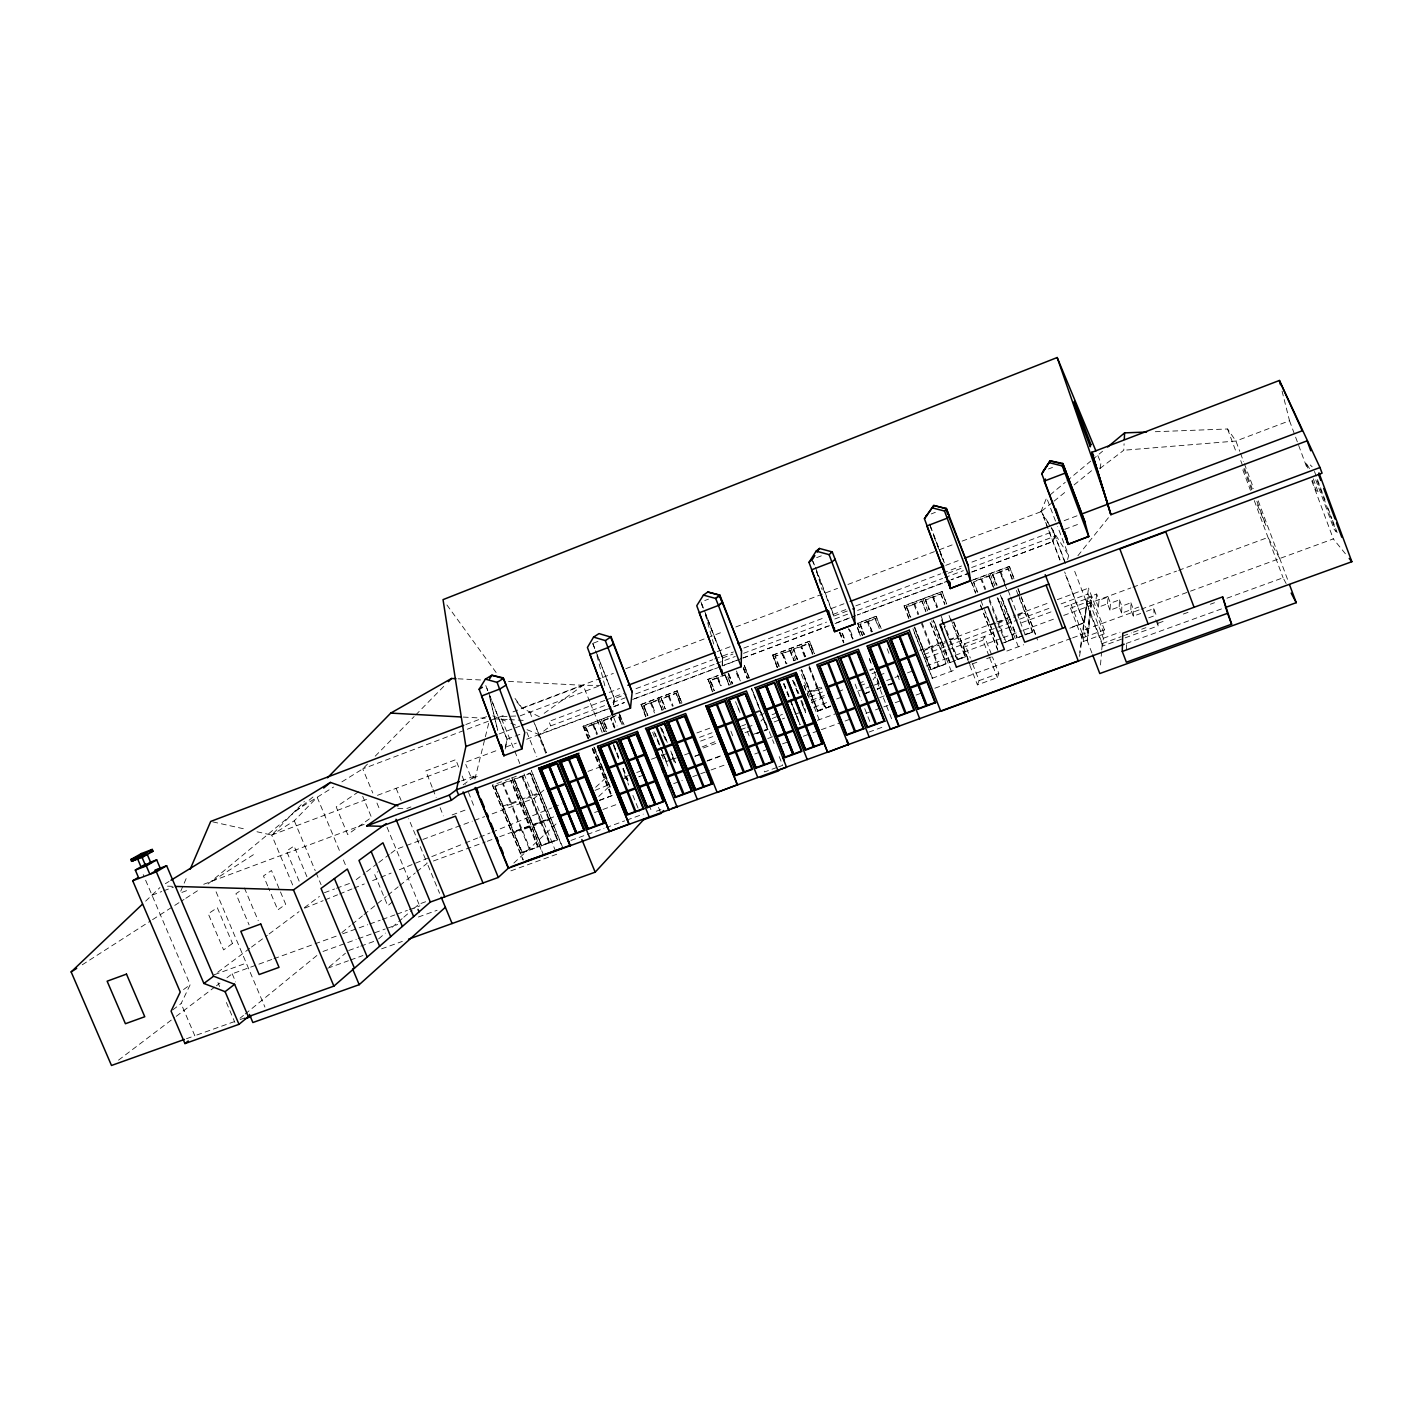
<?xml version="1.0" encoding="UTF-8"?>
<svg xmlns="http://www.w3.org/2000/svg" width="1423" height="1423" viewBox="0 0 1423 1423"><rect width="100%" height="100%" fill="white"/><g stroke="black" fill="none" stroke-linecap="round" stroke-linejoin="round"><path stroke-width="0.75" stroke-dasharray="5 3.75" d="M1130.876 609.791L1130.894 602.801L1121.858 606.127L1121.626 613.171L1130.876 609.791L1133.313 616.177L1140.712 613.473M1126.536 649.671L1126.589 643.338M722.155 666L722.457 658.031L705.381 614.131M722.724 657.924L722.422 665.893L722.742 657.924L703.94 609.4M1119.207 606.785L1119.474 599.883L1110.456 603.192L1109.976 610.182L1119.207 606.785L1121.626 613.171M1099.908 468.523L1123.761 450.255L1124.081 443.745M1090.623 612.993L1087.208 640.652L1091.868 596.824L1060.882 608.244M1057.289 599.67L1088.542 588.126L1079.719 652.463M1107.556 603.797L1108.072 596.949L1099.072 600.275L1098.343 607.176L1107.556 603.797L1109.976 610.182M1157.699 620.997L1158.091 625.871L1102.683 646.006L1103.323 638.269L1087.706 597.358L1096.688 594.031L1099.072 600.275M1083.259 641.506L1083.828 637.415L1071.199 604.437L1070.487 608.155L1083.259 641.506L1104.159 633.893L1104.479 629.873L1088.542 588.126M1100.495 664.968L1101.562 652.108M1101.74 649.955L1102.274 643.534L1074.045 569.591M613.402 704.83L614.096 698.746L626.262 694.175M1096.688 594.031L1095.906 600.808L1098.343 607.176M1087.225 632.541L1091.868 596.824M1102.683 646.006L1086.71 604.188L1087.706 597.358M1079.559 656.394L1087.065 603.69M1087.19 604.01L1084.006 622.651L1069.438 628.005M1099.979 468.647L1100.957 463.115L1096.706 452.87M488.498 692.485L506.979 739.195L505.076 749.512L507.05 739.177L489.974 695.972M474.873 779.199L489.138 721.479M1067.606 559.506L1068.673 555.539L1057.645 526.67M1032.867 632.008L1024.827 635.014L1032.867 632.008L1017.089 591.025M1025.076 634.48L1017.961 615.874L1025.165 613.206L1032.298 631.776L1025.094 634.427M971.642 567.51L1055.172 536.097L1052.895 541.789L1054.585 536.311L1052.807 531.615M1018.37 646.825L999.586 597.891M1022.799 635.814L1016.805 638.02L1022.852 635.69M969.81 665.217L977.423 684.872L997.363 677.615L998.821 673.435L992.454 656.981M1017.641 615.092L1024.862 612.424L1019.491 598.443M1009.921 618.898L1017.089 637.362L1009.921 618.898L1015.346 616.835M997.63 645.064L985.072 612.281M997.932 644.406L990.782 625.924M977.423 684.872L979.095 680.621L971.144 660.112M997.932 623.327L1004.282 639.781M997.185 597.589L1005.652 619.521L998.466 622.189M988.985 655.95L982.902 640.19L984.503 636.419L991.671 654.918M180.757 891.172L183.318 885.195M184.172 883.203L187.605 875.216M1009.281 566.585L971.037 580.673L1009.369 566.39L1014.119 578.521M965.505 656.75L957.572 659.721L965.505 656.75L949.746 616.088M1000.12 572.082L1006.523 588.571L1000.12 572.082L992.916 574.785L996.9 585.12M957.821 659.187L964.972 656.519L957.821 638.109L950.671 640.795L957.857 659.134M951.293 671.282L931.691 620.855M957.021 659.489L949.924 641.026L956.238 657.444M969.045 663.26L962.944 647.536L964.776 643.694L970.344 658.049M172.752 1009.885L181.095 1003.624L190.184 984.68L143.207 874.558M992.916 574.785L996.936 585.066M949.71 662.567L933.15 619.948L949.639 662.691L955.633 660.379M949.959 662.033L942.809 643.658L948.145 641.684M930.749 669.646L946.562 663.723L930.749 669.646L914.206 627.045L930.82 669.504M990.141 573.611L994.837 585.814M993.894 588.001L989.198 575.675L993.094 586.009M932.439 678.148L913.353 630.264M942.506 642.876L934.039 621.104M938.824 645.17L945.975 663.545L938.878 666.142L931.78 647.732L938.86 645.117M946.669 603.797L942.062 591.506L946.544 604.028M940.994 593.836L944.943 604.01M932.865 597.286L936.885 607.479L932.865 597.286L925.768 599.937L929.753 610.2M873.135 679.767L875.145 676.743L891.99 719.718M925.252 599.652L929.201 609.791L925.252 599.652L941.065 593.729M922.033 600.933L925.964 611.09M922.993 598.781L927.707 610.876M913.94 604.384L917.924 614.611M910.222 616.977L906.362 606.732L922.104 600.826M908.639 618.187L904.21 605.7L942.062 591.506M819.239 719.789L799.975 670.624M821.943 688.323L818.421 689.675L825.571 707.782L830.765 705.879M801.345 669.824L817.602 711.215L801.398 669.771M817.887 710.611L824.86 707.996L817.709 689.888L810.736 692.521L817.94 710.539M875.145 618.916L878.329 627.063M876.106 616.515L881.211 628.557M809.651 667.44L818.118 688.91L821.64 687.558M872.103 631.723L868.172 621.495L872.157 631.67M867.336 621.833L871.321 632.008M1077.905 555.717L1109.424 516.442M860.328 624.466L864.348 634.569L860.328 624.466L867.39 621.78M862.409 635.672L857.571 623.31L876.426 616.106M767.815 729.501L751.629 688.287L767.815 729.501L764.026 730.888M760.949 721.087L763.795 717.797L768.509 729.697M760.202 711.198L767.424 729.092L762.283 730.977M812.515 653.424L808.62 643.356L813.245 655.487M805.382 656.643L801.451 646.487L805.436 656.572M797.2 659.578L793.234 649.119L797.325 659.436M789.872 650.862L793.927 660.877M790.975 648.265L795.813 660.539M790.05 650.4L794.247 660.592M779.306 666.391L775.375 656.252L782.276 653.673L786.261 663.741M256.976 831.761L271.704 835.07L304.362 801.469M292.658 884.946L271.704 835.07L294.294 820.769L317.169 797.236L340.008 851.915M667.849 766.125L660.503 747.875M367.454 764.115L362.776 768.865L340.88 782.49M375.227 756.182L414.146 716.534M415.712 714.951L443.727 686.402M777.171 667.672L772.76 654.971L777.545 667.262M627.739 780.907L623.185 768.598M599.35 800.58L611.943 795.599M145.644 901.15L159.981 887.525M610.271 786.901L603.21 769.167M549.616 842.345L557.033 839.588L549.047 820.057L541.647 822.832L549.616 842.345L541.754 822.725L540.847 823.134M598.745 796.435L609.667 786.083M208.06 883.985L313.558 796.506M541.291 845.849L557.709 839.748L530.405 772.867L513.988 779.075L541.291 845.849L557.496 839.961L530.405 772.867M717.405 678.024L720.678 685.939L717.405 678.024L710.611 680.568L714.595 690.546M513.863 863.049L557.211 822.885M595.65 787.293L606.963 776.816M521.939 852.893L538.285 846.81L510.982 780.089L538.179 846.916L521.939 852.893L494.617 786.279L522.045 852.786M522.17 852.341L529.534 849.602L521.565 830.125L514.183 832.882L522.277 852.235M712.425 691.845L708.103 679.216L712.959 691.347M548.602 819.328L541.416 821.889L530.992 796.773L541.416 821.889L548.602 819.328L538.41 793.981L530.992 796.773M602.907 768.402L594.44 747.502M540.491 822.298L530.299 796.969L522.899 799.762L533.216 824.966L540.491 822.298L533.34 824.86M529.516 827.279L537.609 846.649L530.228 849.406L522.259 829.929L529.623 827.172M529.178 826.443L521.903 829.111L511.604 803.924L518.986 801.149L529.178 826.443L521.903 829.111M521.103 829.396L510.91 804.137L503.546 806.912L513.845 832.064L521.103 829.396L513.845 832.064M661.179 698.64L665.181 708.885L661.268 698.568L676.227 692.965L680.301 703.158M681.955 702.98L677.188 690.813L681.475 703.407M668.436 696.363L672.421 706.306M662.264 709.935L658.28 699.689L662.033 710.148M378.625 938.878L385.348 933.097M392.072 927.316L402.158 918.635M403.83 917.177L412.243 909.955M413.915 908.497L418.967 904.156L427.327 901.133M658.991 697.75L663.83 709.828M654.438 710.735L651.254 702.802L658.049 700.223L661.962 710.219M647.785 715.502L643.801 705.595L650.596 703.015L654.491 712.994M543.835 790.085L534.052 798.392L486.719 815.877M329.282 966.84L345.433 953.232M645.597 716.801L641.346 704.243L645.313 714.346M530.654 795.937L522.65 776.335L530.654 795.937L537.947 793.234L530.067 773.525L522.65 776.335M1050.014 494.991L1065.276 482.29M1066.965 480.867L1090.712 461.105M1092.402 459.7L1102.576 451.233M511.266 803.106L518.648 800.313L510.644 780.747L503.244 783.557L511.373 802.999M392.517 901.844L387.75 905.793L374.569 874.184L377.807 871.676M503.208 806.076L510.572 803.301L502.568 783.753L495.186 786.545L503.315 805.987M614.505 727.9L610.52 718.028L614.416 727.971M240.025 1018.21L243.475 1015.399M245.201 1013.994L317.489 955.011M604.384 731.547L600.399 721.39L604.17 731.76L600.186 721.906L593.462 724.467L597.447 734.304M341.911 932.545L350.449 925.626M352.139 924.239L362.367 915.932M364.075 914.544L386.238 896.526M387.945 895.138L398.173 886.831M399.881 885.444L415.231 872.975M416.921 871.587L427.149 863.281L408.686 818.705M606.429 728.505L603.263 720.358L606.963 728.487L603.868 720.518L610.52 718.028M1052.291 502.568L1040.889 511.764L1049.996 526.101M1053.981 501.216L1067.392 490.33M1074.116 484.887L1092.562 469.91M592.715 724.734L596.699 734.588M593.462 724.467L597.535 734.232M585.476 727.046L589.656 737.043L585.476 727.046L600.399 721.39M521.832 776.638L529.961 796.133L522.561 798.926L514.557 779.342L521.956 776.549M588.001 738.715L583.021 726.406L609.257 716.285M513.988 779.075L541.523 845.636M118.5 1060.153L174.478 1017.658M176.221 1016.324L214.695 987.1M216.456 985.765L219.942 983.115M226.951 977.797L232.198 973.812L271.793 959.476M356.177 879.663L364.875 873.064M366.618 871.748L377.059 863.814M378.785 862.498L389.226 854.583M390.969 853.266L396.181 849.3L472.311 821.196M545.738 753.229L538.374 735.122L550.701 725.89L604.615 705.612M249.737 948.394L214.553 974.63L246.304 963.104M251.497 947.078L267.346 935.267M269.107 933.95L299.026 911.645M304.397 907.643L319.428 896.437M463.204 784.82L475.78 775.517L461.497 780.853M183.549 989.572L190.184 984.68M544.191 713.297L583.11 685.299L600.719 685.352M358.614 791.722L336.184 806.877L347.692 834.518L371.492 817.371L362.723 796.311M239.313 891.438L235.916 893.733L249.096 924.897M82.249 964.794L150.713 920.823M152.563 919.649L172.912 906.576M174.762 905.384L184.012 899.443M185.862 898.251L198.811 889.926M212.383 881.033L255.055 853.64M295.112 810.95L333.587 787.026M165.335 883.701L169.088 881.406M304.593 908.194L323.128 900.67M325.191 899.834L337.553 894.818M339.617 893.982L351.979 888.966M354.025 888.13L364.324 883.95M372.577 880.606L378.749 878.098M380.813 877.279L391.112 873.099M399.347 869.755L463.204 843.857M465.25 843.021L477.612 838.005M479.676 837.169L489.974 832.989M492.038 832.153L551.768 807.926M553.832 807.09L562.067 803.746M595.027 790.37L609.435 784.535M621.798 779.519L627.97 777.011M669.166 760.291L675.356 757.783M702.126 746.933L716.534 741.081M772.155 718.526L782.454 714.346M811.288 702.642L825.714 696.79M838.058 691.791L844.248 689.283M858.656 683.431L864.846 680.923M593.302 643.178L598.443 641.204M816.642 557.638L822.796 555.29M704.741 600.559L708.494 599.119M931.247 513.916L935.338 512.333M1048.484 468.967L1052.486 467.438M465.837 724.52L486.577 716.641M600.897 678.148L522.01 708.067L514.592 699.262M602.978 677.348L613.349 673.417M625.8 668.685L723.364 631.687M735.833 626.956L837.542 588.375M847.93 584.444L937.188 550.594M939.251 549.794L953.784 544.28M962.09 541.131L1042.49 511.159L1040.889 511.764L1046.634 497.819L1056.862 524.625M488.285 721.265L362.776 768.865L372.808 793.002M490.33 720.483L504.756 715.022M512.991 711.891L583.11 685.299L589.638 701.432M1282.052 391.058L1289.523 420.746L1235.929 441.041L1123.761 450.255M520.142 715.84L598.656 686.135M499.099 733.948L519.875 726.104M609.204 692.378L619.592 688.465M717.228 651.609L731.778 646.131M831.477 608.475L843.946 603.779M945.744 565.358L958.195 560.644M1064.155 520.658L1078.687 515.179M604.9 700.383L548.904 721.479L550.701 725.89M606.963 699.6L623.559 693.357M635.992 688.661L712.727 659.756M714.791 658.974L733.468 651.947M743.838 648.034L824.7 617.564M832.989 614.434L847.503 608.973M855.81 605.842L940.816 573.807M942.898 573.024L961.557 565.998M971.927 562.085L1053.714 531.277L1051.437 527.702M506.979 739.195L520.836 733.983M722.457 658.031L732.934 654.082M847.236 611.018L834.091 615.963L815.183 566.834M948.092 573.238L961.77 568.097M1064.617 529.356L1080.537 523.362M612.904 702.482L625.355 697.804M635.725 693.908L714.524 664.256M716.587 663.474L735.264 656.465M743.553 653.335L826.496 622.136M834.785 619.005L849.3 613.544M857.607 610.431L942.613 578.432M944.694 577.649L963.353 570.641M271.704 835.07L369.144 798.445M377.451 795.332L458.295 764.934M466.584 761.821L497.676 750.134M505.965 747.022L516.336 743.126M526.688 739.231L605.664 709.579M613.989 706.448L624.395 702.535L613.064 707.071M634.8 698.622L715.929 668.134M724.254 665.003L740.903 658.76L723.009 665.751M742.984 657.977L828.275 625.924M836.599 622.794L855.33 615.75M948.945 580.566L857.411 614.967L949.141 580.78M969.757 572.758L951.026 579.784L969.881 572.989M971.838 571.975L1052.967 541.487M538.374 735.122L610.983 707.854M632.63 699.476L720.945 666.533M742.931 658.031L832.971 624.43M835.034 623.648L855.294 615.803M971.82 572.01L1053.536 541.309M641.275 704.314L677.188 690.813M718.206 675.427L708.031 679.287L712.727 691.56M772.707 655.042L809.598 641.168L814.454 653.442M583.021 726.406L610.929 715.769M640.759 704.759L676.957 691.027L681.795 703.122M707.587 679.696L717.957 675.64M772.315 655.434L809.438 641.346M857.411 623.523L876.283 616.284L880.944 628.913M903.925 606.091L941.973 591.666M603.156 720.429L616.284 715.431M658.28 699.689L643.196 705.434L647.269 715.573M725.268 674.591L710.006 680.39L714.239 690.475M793.109 649.244L808.62 643.356M989.198 575.675L973.225 581.669L977.121 591.986M592.822 724.663L586.098 727.224L590.083 737.061M614.487 716.569L611.161 717.832L615.145 727.687M668.508 696.292L661.713 698.889L665.697 708.814M789.943 650.791L782.97 653.442L786.955 663.527M801.398 646.54L808.389 643.89L812.32 654.046M868.119 621.549L875.181 618.863M913.975 604.313L906.86 607.034L910.845 617.262M152.012 895.174L161.76 891.527M163.716 890.798L173.481 887.152M477.256 776.496L471.6 778.612L465.783 764.453M181.877 892.417L189.81 889.464M203.702 884.27L364.43 824.291M406.853 808.46L410.927 806.948M509.754 778.737L492.322 785.211L523.024 860.079M511.675 778.007L517.759 775.66M494.617 786.279L510.982 780.089M452.123 814.934L468.114 808.993M587.984 771.408L600.381 766.819M696.896 732.934L711.482 727.544M807.303 692.112L821.889 686.722M919.809 650.507L946.882 640.492M948.963 639.727L994.802 622.776M996.883 622.011L1015.631 615.074M1017.712 614.309L1048.964 602.747M754.83 712.247L759.971 710.344L751.504 689.052M869.649 669.859L873.188 668.49M995.869 623.149L990.479 625.142L983.56 607.212M755.079 713.083L760.273 711.109M869.951 670.624L873.491 669.272M474.375 820.431L484.656 816.624M699.547 737.363L712.016 732.756M759.811 715.111L763.973 713.581M809.687 696.701L824.237 691.329M872.032 673.684L876.177 672.154M923.972 654.509L1017.481 620.001M1019.562 619.218L1050.725 607.728M1061.113 603.868L1088.133 593.907L1091.512 602.872M651.414 759.242L659.614 756.218M661.659 755.453L667.814 753.194M700.614 741.098L712.905 736.563M741.596 725.997L745.688 724.485M772.084 714.737L778.31 712.443M811.519 700.205L826.052 694.851M879.307 675.214L885.568 672.901M925.163 658.298L946.01 650.613M948.092 649.849L1013.407 625.764M1021.661 622.705L1052.629 611.303M962.944 647.536L982.902 640.19M741.241 729.483L745.296 727.989M747.342 727.242L753.443 724.983M859.972 685.744L866.056 683.502M1070.487 608.155L1091.388 600.453L1104.159 633.893M1086.71 604.188L1130.84 587.948M1132.921 587.183L1176.572 571.103M1178.653 570.338L1268.035 537.432L1279.739 558.51M624.235 777.1L628.397 775.571M636.721 772.511L642.983 770.199M665.875 761.767L676.299 757.943M684.623 754.884L690.866 752.589M703.371 747.982L715.858 743.393M745.029 732.649L751.273 730.373M774.183 721.923L784.589 718.099M795.012 714.275L801.256 711.98M813.743 707.373L828.328 702.019M836.653 698.942L842.914 696.647M857.482 691.276L863.725 688.999M865.824 688.216L872.068 685.922M874.149 685.157L878.311 683.627M886.636 680.55L892.897 678.255M894.978 677.49L899.14 675.961M907.465 672.883L913.708 670.607M926.213 666L953.285 656.039M955.367 655.274L1001.187 638.429M1003.268 637.646L1022.016 630.763M1024.098 629.98L1055.332 618.507M1063.675 615.43L1091.192 605.309M752.927 734.481L758.05 732.596M865.842 692.983L869.382 691.631M877.102 688.857L880.641 687.505L875.874 675.338M887.988 684.854L891.545 683.485M642.609 775.393L638.82 776.833L642.431 775.553M695.011 756.2L700.703 754.048M756.502 733.592L762.266 731.44L756.431 733.681M764.098 730.817L767.94 729.341M817.656 711.126L833.095 705.417M869.524 692.023L865.593 693.517L869.435 692.165M881.175 687.736L877.244 689.23L881.086 687.878M888.201 685.157L895.939 682.364M1001.65 643.534L1013.638 639.069L1001.632 643.605M694.94 756.271L700.543 754.208M817.602 711.215L832.989 705.559M890.051 684.588L895.903 682.435M949.639 662.691L955.58 660.521M324.426 892.701L334.53 888.984M336.557 888.237L350.681 883.043M433.375 861.004L485.207 842.007M487.271 841.26L497.641 837.453M499.722 836.688L555.682 816.179M599.208 800.313L613.758 794.977M707.391 760.665L721.959 755.328M767.744 738.555L772.636 736.758M817.336 720.376L835.639 713.777M879.61 697.679L884.252 695.847M932.118 678.326L954.317 670.18M1006.861 651.04L1023.671 644.779M706.982 761.145L721.425 755.862M972.158 663.99L978.384 661.713M986.673 658.671L992.898 656.394M1069.829 628.201L1083.952 623.025L1064.546 572.259M1133.313 616.177L1133.277 609.044L1138.702 607.07M1139.111 609.933L1083.259 630.353L1091.921 652.979M1141.175 609.186L1333.315 538.908L1346.549 555.201M594.601 812.515L600.915 810.203M602.925 809.474L617.618 804.102M673.666 783.628L682.329 780.462M692.752 776.656L699.013 774.379M700.703 773.756L709.454 770.554M711.109 769.95L726.157 764.453M754.813 753.994L761.056 751.7M763.137 750.953L769.985 748.445M782.508 743.873L788.769 741.579M803.372 736.242L809.634 733.966M813.067 732.703L819.31 730.426M821.391 729.661L842.203 722.066M845.12 720.999L851.381 718.704M865.984 713.368L872.246 711.091M875.483 709.899L881.726 707.622M883.808 706.857L887.97 705.346M895.209 702.695L901.471 700.418M916.074 695.064L922.335 692.788M934.858 688.216L1071.074 638.447M1072.604 637.878L1087.723 632.363L1064.635 571.886M1146.511 611.321L1153.768 608.67L1156.757 616.568M1083.828 637.415L1104.479 629.873M1148.699 617.831L1154.266 615.803L1153.768 608.67M979.095 680.621L998.821 673.435M1103.323 638.269L1119.99 632.203M1102.274 643.534L1120.986 636.739M1123.067 635.974L1131.374 632.95M1133.455 632.203L1145.924 627.668M1158.393 623.132L1164.619 620.855M1183.331 614.06L1189.575 611.783M1210.35 604.224L1214.513 602.712M1226.982 598.194L1283.084 577.774L1286.125 583.519M570.925 840.406L603.992 828.382M606.056 827.635L624.644 820.875M626.707 820.128L643.249 814.134M868.919 732.08L885.124 726.192M656.27 811.252L664.239 808.371M776.656 767.548L764.596 771.924L762.941 767.797M778.666 766.819L782.686 765.361L777.972 753.461M1126.305 643.445L1226.501 607.105M510.893 870.858L556.838 854.209M273.892 958.728L338.514 935.32M342.676 933.808L367.721 924.737M369.82 923.989L380.243 920.201M382.342 919.454L394.865 914.918M396.946 914.153L407.387 910.382M409.468 909.617L419.91 905.846M323.003 951.453L356.195 939.482M358.276 938.718L385.224 928.988M387.305 928.241L397.675 924.505M418.415 917.017L437.092 910.275M348.671 950.511L358.756 946.882M360.784 946.153L374.925 941.048M327.664 968.209L348.404 960.756M350.485 960.009L362.918 955.545M381.595 948.839L402.335 941.403M186.484 1038.719L194.826 1035.748L181.095 1003.624M196.872 1035.001L238.05 1020.309M240.113 1019.58L246.286 1017.374M1155.28 431.72L1227.551 428.981L1235.929 441.041L1239.771 451.358M515.802 716.018L500.629 716.587L519.84 763.635M397.853 808.566L404.025 808.709M167.523 886.173L175.438 886.422M458.081 678.807L482.219 680.052M508.545 681.421L583.11 685.299M463.258 717.067L485.225 718.277M494.03 718.757L507.211 719.487M509.398 719.611L515.998 719.967M518.203 720.091L524.785 720.447M212.81 821.889L246.464 829.413M492.749 715.876L508.883 722.368M510.893 723.186L518.968 726.442M527.026 729.697L539.121 734.57M539.299 716.694L522.01 708.067L514.254 697.395M1310.263 464.965L1312.148 466.78M446.911 604.971L496.111 672.51M1040.978 511.213L1050.299 525.923M1051.135 527.897L1068.673 555.539M217.932 982.599L219.622 986.584M226.399 1002.504L234.866 1022.408M216.083 891.812L264.927 1007.093M232.198 973.812L235.649 981.941M267.684 885.906L263.468 875.91L271.473 870.52L285.667 904.245L277.805 909.937L268.538 887.916M244.418 888.005L258.239 920.699M294.294 820.769L315.23 870.716M316.066 872.708L321.082 884.697M306.941 876.746L294.063 846.045L286.503 851.043L299.559 882.153M343.405 860.026L345.931 866.109M376.97 803.052L380.315 811.092M387.003 827.172L418.967 904.156M396.11 788.306L401.144 800.473M427.985 865.291L439.582 893.288M492.571 785.034L523.273 859.866M526.812 732.187L536.791 756.68M562.868 847.823L531.348 770.59L562.654 848.037M524.02 773.863L556.037 852.199M487.68 690.208L485.652 685.263L487.787 690.689M511.924 777.83L543.444 854.867M512.511 780.035L541.558 851.025M535.155 724.823L546.45 752.66M529.73 711.909L546.361 752.749M618.952 716.765L622.207 724.841L618.863 716.836M618.703 717.228L621.015 723.24M613.829 717.797L617.102 725.926M649.048 805.044L651.503 811.128M613.651 744.727L619.041 758.068M623.274 768.527L628.041 780.302M613.562 744.816L618.845 758.619M613.864 746.595L618.667 758.779M622.847 768.794L627.65 780.996M624.572 774.788L628.735 785.069M632.879 795.35L639.532 811.804M606.251 731.653L601.271 719.327L606.073 731.813M590.456 703.442L602.676 733.681M593.836 747.039L609.969 787.488L594.458 749.21M583.679 725.872L588.571 738.252M592.822 748.427L611.854 795.67M583.394 726.104L588.393 738.412M592.537 748.658L611.659 795.848M592.164 748.978L611.303 796.204M651.343 702.731L654.527 710.664M670.749 751.006L675.516 762.87L670.66 751.095M660.379 727.366L666.551 742.681M672.385 757.214L674.68 763.226M643.89 705.523L647.874 715.431M659.845 745.172L655.22 733.681L659.756 745.243M660.912 747.84L667.262 763.635M660.823 747.911L667.191 763.706M653.975 731.653L659.525 746.008M652.659 732.329L654.989 738.43M661.535 754.403L663.954 760.416M641.097 704.474L645.935 716.516M592.733 643.409L594.939 648.888M658.493 807.286L660.984 813.458M619.912 714.648L624.074 724.947M618.827 712.816L622.972 723.115M619.29 715.182L622.616 723.418M676.138 693.037L680.141 703.3M679.909 703.513L675.996 693.499L669.184 696.078L673.168 706.021M739.604 678.86L736.42 670.856L740.334 680.941M736.456 673.15L739.569 681.226M700.988 601.982L703.193 607.55M728.825 673.702L732.738 683.769M728.291 673.453L732.311 683.769M728.149 673.595L732.24 683.84M731.013 684.641L727.793 676.548L730.871 684.783M726.086 676.636L729.288 684.89M729.038 685.121L725.054 675.107L718.17 677.739L721.354 685.726M737.15 705.488L740.227 713.208L735.531 701.699M724.965 675.178L728.967 685.192M747.555 731.884L749.138 735.869M730.888 731.12L733.983 739.16M710.077 680.319L714.079 690.617M778.79 666.444L774.717 656.145L790.174 650.275L794.123 660.717M784.002 683.574L800.153 724.343M772.582 655.167L777.42 667.405M783.877 683.716L791.152 702.073M791.953 704.1L800.028 724.503M783.628 684.001L789.285 698.284M790.103 700.312L799.797 724.805M749.227 677.846L744.46 665.59L748.818 678.255M744.247 665.786L749.085 677.988M769.309 731.671L774.023 743.553M743.482 667.761L747.555 678.024M743.411 667.832L747.413 678.166M743.251 668.294L747.164 678.38M814.276 653.637L809.545 641.222L813.245 651.841M808.94 665.43L818.172 688.839M818.474 689.604L825.625 707.711M804.618 656.928L800.687 646.771L793.714 649.422L797.698 659.507M808.94 667.672L817.353 689.194L810.434 691.738L802.021 670.233M804.031 685.352L809.74 699.796M803.977 685.424L807.997 695.811M794.301 682.097L798.926 693.766M801.647 700.418L805.56 710.539M792.824 680.354L798.214 693.979M800.882 700.703L805.649 712.763L800.811 700.774M782.205 653.744L786.19 663.812M792.771 680.425L798.161 694.05M857.5 627.347L860.559 635.512M857.286 627.899L860.47 636.028L857.233 627.952M869.346 658.671L871.659 664.559L869.293 658.742M874.238 671.371L880.588 687.576M850.278 630.514L853.426 638.696M842.523 633.431L845.653 641.595M841.971 633.164L845.031 641.328M813.049 561.374L814.472 565.002M839.837 632.239L843.857 642.502L839.73 632.346M839.517 632.595L843.554 642.876M855.116 684.125L861.52 700.454M864.739 708.618L870.36 722.92M592.911 643.854L595.099 649.475M595.846 651.343L614.38 698.64L613.669 704.723L614.362 698.657L595.668 650.72M879.272 628.521L875.43 618.311L859.741 624.288L863.672 634.356M887.169 648.71L889.535 654.776M897.433 674.947L899.798 681.012M857.66 623.185L862.498 635.547M432.165 787.275L425.797 770.946L455.787 759.651L458.971 767.851M432.966 789.32L436.149 797.485M440.134 807.695L443.318 815.859M937.65 607.247L933.701 596.931L940.816 594.263L944.765 604.579M941.172 616.177L942.702 620.143M943.485 622.118L950.368 640.012L957.519 637.326L952.129 623.434M943.467 624.395L941.154 618.454L943.431 624.448M930.784 623.149L946.491 663.865M925.804 611.659L921.855 601.36L914.722 604.081L918.707 614.309M930.108 622.562L938.522 644.388L931.442 647.02L922.246 623.221M921.446 623.523L930.642 647.305L923.563 649.92L914.366 626.156M906.362 606.732L910.293 616.853M904.21 605.7L908.941 618.294M912.961 628.646L932.332 678.344M701.913 604.384L703.389 608.155M705.666 614.024L722.742 657.924M701.414 603.957L702.873 607.674M462.173 776.051L465.357 784.233M468.541 792.433L474.126 806.77M977.743 592.27L973.777 581.918L980.963 579.214L984.912 589.584M981.247 601.253L982.759 605.291M971.838 582.665L975.733 592.857M980.465 604.971L997.683 649.653M970.86 580.993L975.555 593.178M980.376 605.149L999.213 653.851M989.75 657.924L997.363 677.615M953.819 621.815L968.636 660.432M953.606 622.242L970.095 664.737M949.052 615.501L951.329 621.513M1018.05 588.66L1036.069 635.583M1009.369 566.39L1013.994 578.841M1017.996 588.82L1037.527 640.03M1012.322 578.823L1008.427 568.471L992.347 574.59L996.296 584.817M1012.127 579.428L1008.178 569.022L1000.92 571.779L1004.905 582.114M1016.413 590.438L1018.69 596.486M1008.427 591.132L1009.956 595.116M1010.721 597.126L1016.093 611.161M1000.28 594.939L1016.805 638.02M997.861 598.176L1013.621 639.14L997.825 598.283M992.898 586.596L988.949 576.226L981.728 578.965L985.712 589.282M989.234 598.283L998.43 622.242M989.198 600.559L997.63 622.545M811.946 559.435L814.294 565.554M816.642 571.619L833.789 616.088M1059.975 559.719L1043.735 517.314L1059.886 560.075M930.304 526.065L943.609 560.875M933.915 536.418L943.307 561M1119.474 599.883L1121.858 606.127M1108.072 596.949L1110.456 603.192M1065.596 563.383L1053.376 531.402L1065.276 563.508M930.108 525.461L945.139 564.86M1155.796 619.823L1158.091 625.871M1130.894 602.801L1133.277 609.044M1240.536 453.403L1243.613 461.657M1244.378 463.72L1253.61 488.445M1258.217 500.807L1288.74 582.594M1244.68 468.487L1252.311 488.925M1256.9 501.198L1266.043 525.727L1256.189 502.017M1240.749 460.643L1252.329 491.682M1227.551 428.981L1235.947 451.5M1242.83 469.91L1250.461 490.366M1254.286 500.594L1283.084 577.774M1314.461 471.422L1316.737 477.541M1317.485 479.587L1325.044 499.989M1328.068 508.136L1331.839 518.346M1332.586 520.373L1337.122 532.611M1317.396 480.992L1336.179 531.722L1334.08 529.231L1315.652 479.48M1309.48 468.594L1305.602 462.173L1307.826 468.22M1313.251 478.786L1318.534 493.052L1316.026 490.33L1312.308 480.28M1289.523 420.746L1307.186 468.416M1311.793 480.867L1333.315 538.908M929.521 524.02L930.873 528.182M816.464 571.014L822.156 589.816M705.31 614.274L713.723 644.068M596.949 655.576L605.273 687.345M497.694 730.159L489.387 696.114L497.712 730.159M1013.087 638.838L1005.883 641.542L998.768 622.972L1005.954 620.321L1013.069 638.891M1009.636 618.044L1001.169 596.166L1009.636 618.044M938.131 666.373L931.016 669.041L923.918 650.631L930.998 648.016L938.095 666.444M548.922 842.541L540.953 823.028L533.554 825.785L541.54 845.298L548.922 842.541M232.483 943.467L223.607 949.906L208.256 913.779L217.31 907.678L232.483 943.467M667.28 742.415L661.126 727.082L667.209 742.486M852.697 638.927L848.713 628.77L852.644 638.998M948.839 638.269L944.232 626.369L948.803 638.322"/><path stroke-width="1.5" d="M722.012 669.966L721.852 673.951L741.134 666.729L741.508 650.845L719.753 594.85M1122.267 651.449L1122.747 633.235L1222.642 596.877L1231.624 624.199L1126.358 662.193L1122.267 651.449L1227.533 613.331L1222.642 596.877M1124.295 439.387L1124.615 432.877L1146.529 432.041M612.69 710.913L612.228 714.969L630.496 708.12L632.168 691.952L610.485 636.597M475.175 787.719L508.26 868.243L1078.527 660.877M521.867 748.96L524.785 732.507L503.191 677.828L491.842 675.249L485.385 679.145L479.142 689.248L503.902 755.702L521.867 748.96L497.089 682.364L485.385 679.145M1065.365 627.258L1024.685 642.182L1008.195 599.243L1048.876 584.141M1088.72 536.364L1068.139 544.315L1044.197 481.116L1065.044 473.148L1062.696 464.236L1062.305 465.944L1088.773 536.578L1067.855 544.422L1064.742 531.651M1062.59 628.219L1046.101 585.173M1095.906 450.931L1057.182 357.529L443.033 599.634L465.872 746.488L456.481 789.783L458.58 794.888L451.376 800.277L381.524 826.283L366.672 825.909L396.163 805.293L459.451 781.618M1065.044 473.148L1065.756 471.226M190.166 869.24L210.711 821.427L463.756 725.303M1055.813 508.829L1068.139 544.315L1066.058 535.795L1068.139 544.315L1044.518 480.992L1045.425 479M956.381 667.138L1004.407 649.475L987.9 606.714L939.856 624.608L956.416 667.067M890.745 639.123L917.977 709.205L935.605 702.66M1044.518 480.992L1041.778 473.806L1050.156 460.856L1062.821 463.471L1084.86 521.743L1088.773 536.578M1041.778 473.806L1050.156 460.856L1063.052 464.076L1062.305 465.944L1049.285 462.688M919.774 718.9L888.308 638.02M927.013 705.417L934.964 702.464L926.978 682.008L919.045 684.979L927.067 705.346M926.177 705.666L918.209 685.228L926.177 705.666L918.244 708.618L910.311 688.109L918.209 685.228M917.977 709.205L890.691 639.176L908.248 632.666L935.534 702.82M899.087 725.979L867.194 646.042L909.368 630.176M918.689 684.107L926.64 681.137L916.323 654.687L908.372 657.675L918.742 684.036M917.817 684.427L907.554 657.924L899.603 660.912L909.937 687.327L917.871 684.356L907.554 657.924M890.353 729.145L858.371 649.262L816.784 664.737L848.428 744.852L847.201 740.12M887.24 640.421L869.666 647.056L897.113 716.658M884.75 721.159L867.301 727.651L840.068 657.96M897.148 693.001L905.135 713.385L897.273 716.249L889.304 695.865L897.202 692.912M897.682 691.809L905.597 688.839L895.28 662.46L887.365 665.43L897.735 691.72M876.23 723.898L884.11 720.963L876.123 700.632L868.243 703.585L876.283 723.809M869.204 737.096L837.649 656.875M593.569 637.095L605.344 640.599L610.663 637.059L599.012 633.591L593.569 637.095L587.414 647.465L612.495 714.88L610.271 706.413M888.948 695.011L896.864 692.04L886.547 665.679L878.631 668.668L889.001 694.922M846.543 735.193L819.257 665.768L846.543 735.193L863.939 728.736M907.163 657.124L899.194 636.526L891.26 639.532L899.265 660.041L907.198 657.052L899.194 636.526M489.601 678.878L491.842 675.249L503.44 678.451L497.089 682.364M848.357 744.798L846.845 740.511M855.436 731.475L863.281 728.54L855.294 708.263L847.45 711.198L855.49 731.386M741.508 650.845L719.309 594.956L707.8 592.004L703.424 595.116L696.754 605.718L722.119 673.862L719.718 665.341M834.358 627.792L834.554 631.687L808.993 562.352L816.144 551.128L819.417 548.442L832.259 551.911L829.129 554.65L816.144 551.128M812.533 559.221L814.828 555.628M817.122 552.035L819.417 548.442M867.905 702.713L875.785 699.76L865.469 673.47L857.589 676.441L867.959 702.624M867.39 703.887L875.358 724.218L867.568 727.064L859.581 706.751L867.443 703.816M887.027 664.559L894.942 661.588L886.92 641.079L879.005 644.085L887.08 664.488M907.927 633.324L915.985 653.797L908.034 656.803L900.03 636.259L907.981 633.253M859.243 705.897L867.087 702.944L856.771 676.672L848.908 679.643L859.296 705.808M827.759 752.34L848.82 744.211M946.242 508.153L968.209 565.678L970.611 580.869L950.457 588.428L924.416 518.719L933.773 505.467L945.566 508.42L947.771 514.148M847.112 710.326L854.956 707.391L844.639 681.155L836.795 684.125L847.165 710.255M795.226 674.644L777.954 681.172L805.293 750.206L822.565 743.784M807.25 759.58L775.695 679.945M814.116 746.506L821.907 743.606L813.92 723.418L806.13 726.335L814.116 746.506L806.13 726.335M805.56 749.619L813.316 746.719L805.347 726.548L797.574 729.465L805.56 749.619L797.574 729.465M878.133 644.406L886.191 664.808L878.293 667.796L870.325 647.252L878.187 644.334M793.589 753.977L801.345 751.077L793.358 730.942L785.603 733.841L793.589 753.977L785.603 733.841M848.57 678.771L856.433 675.818L848.428 655.416L840.548 658.387L848.624 678.7M792.807 754.19L784.82 734.072L792.807 754.19L785.051 757.072L777.083 736.972L784.82 734.072M1050.156 460.856L1042.721 471.867M784.802 757.659L801.932 751.362L774.592 682.382L757.445 688.803L784.802 757.659L757.605 688.643M805.792 725.463L795.475 699.387L805.792 725.463L813.582 722.546L803.248 696.452L795.475 699.387M857.055 652.25L865.077 672.67L857.251 675.569L849.229 655.167L857.108 652.179M772.902 761.856L745.474 693.214L728.594 699.44L755.791 768.224L772.831 761.945M857.429 651.503L839.961 658.12M797.236 728.612L804.991 725.694L794.674 699.618L786.901 702.553L797.236 728.612L786.901 702.553M772.155 761.767L764.24 741.614L756.538 744.496L764.525 764.56L772.227 761.679L764.24 741.614M757.783 777.527L726.228 698.355M785.265 732.987L774.93 706.964L785.265 732.987L792.949 730.177L782.703 704.047L774.93 706.964M784.411 733.307L774.148 707.195L766.41 710.13L776.727 736.118L784.482 733.219L774.148 707.195M756.04 767.637L748.053 747.591L756.04 767.637L763.742 764.774L755.755 744.709L748.053 747.591M752.554 769.256L725.214 700.703M737.363 785.069L705.95 705.897L737.523 784.873M744.193 771.942L751.878 769.078L743.891 749.067L736.207 751.931L744.282 771.853M735.762 775.019L727.776 755.026L735.762 775.019L743.357 772.244L735.442 752.162L727.776 755.026M763.902 740.76L753.585 714.808L763.902 740.76L756.2 743.642L745.937 717.619L753.585 714.808M708.316 706.982L735.655 775.41M795.137 698.533L787.115 678.273L795.137 698.533L802.857 695.669L794.906 675.32L787.115 678.273M786.563 701.681L794.336 698.764L786.314 678.504L778.541 681.457L786.563 701.681L778.612 681.368M747.715 746.755L737.381 720.838L747.715 746.755L755.346 743.944L745.101 717.939L737.381 720.838M970.611 580.869L944.498 511.017L946.437 508.74L933.773 505.467L924.416 518.719M712.194 783.948L684.854 715.716L712.123 784.037L695.278 790.227L668.116 721.941M697.323 799.459L665.751 720.856M773.738 706.431L765.805 686.135L758.05 689.07L766.072 709.259L773.81 706.342L765.805 686.135M774.592 706.11L766.659 685.833L774.343 682.969L782.294 703.264L774.592 706.11L766.588 685.904M703.905 786.617L711.536 783.771L703.549 763.849L695.918 766.695L703.976 786.51M727.438 754.172L735.104 751.308L724.787 725.445L717.103 728.345L727.438 754.172L717.103 728.345M695.527 789.658L703.14 786.812L695.153 766.908L687.54 769.754L695.616 789.552M695.456 790.032L668.01 722.03M692.112 791.241L664.772 723.186M683.84 793.909L691.436 791.081L683.449 771.195L675.854 774.041L683.929 793.803M753.247 713.955L745.225 693.801L753.247 713.955L745.527 716.854L737.505 696.719L745.225 693.801M637.237 731.635L668.828 809.989L669.45 809.296M648.088 729.394L675.427 797.325M663.598 810.559L660.984 813.458L642.858 820.039M695.58 765.841L703.193 762.995L692.876 737.239L685.246 740.102L695.651 765.752M649.19 816.909L617.635 738.768M663.901 801.523L636.455 733.77L619.966 739.853M737.043 719.985L744.763 717.085L736.74 696.95L729.038 699.867L737.043 719.985L729.038 699.867M408.561 939.162L595.17 872.174L644.085 819.15M733.165 722.404L743.482 748.302L735.869 751.077L725.552 725.214L733.236 722.315M655.647 804.155L647.661 784.358L655.647 804.155L663.118 801.451L655.238 781.529L647.661 784.358M654.918 804.369L646.931 784.571L654.918 804.369L647.376 807.179L639.389 787.399L646.931 784.571M619.877 739.942L647.305 807.553M647.376 807.179L639.478 787.31M725.214 724.36L732.898 721.461L724.876 701.361L717.192 704.278L725.285 724.271M643.819 808.958L616.568 741.17L600.15 747.217L627.294 814.97L643.996 808.744M675.516 773.205L683.111 770.359L672.794 744.656L665.181 747.52L675.605 773.098M675.018 774.343L683.004 794.212L675.498 796.933L667.512 777.1L675.107 774.254M705.701 706.146L746.417 690.938L777.919 770.43L786.563 767.282L755.222 687.558M716.765 727.491L724.449 724.592L716.427 704.51L708.743 707.409L716.765 727.491L708.743 707.409M627.543 814.401L619.556 794.657L627.543 814.401L634.96 811.697L627.081 791.846L619.556 794.657M327.503 777.794L390.738 713.101L451.518 678.469L455.894 678.682M448.405 681.635L451.518 678.469M646.504 783.824L636.277 758.139L628.717 760.985L639.034 786.563L646.593 783.735L636.277 758.139M647.323 783.522L637.006 757.925L647.323 783.522L654.793 780.782L644.566 755.079L637.006 757.925M603.743 822.992L595.757 803.319L603.743 822.992L596.255 825.767L588.268 806.112L595.757 803.319M604.419 823.152L576.973 755.898L560.484 762.088L587.841 829.324L604.313 823.259M589.958 838.396L558.385 760.825M684.41 740.422L694.815 766.054L687.202 768.918L676.868 743.197L684.499 740.334M639.034 786.563L628.717 760.985M684.908 739.266L692.539 736.385L684.516 716.374L676.886 719.273L684.997 739.177M627.472 790.797L634.996 787.986L624.679 762.426L617.137 765.272L627.561 790.708M676.53 742.344L684.161 739.48L676.138 719.487L668.508 722.386L676.619 742.255M538.819 768.1L570.161 845.707L570.819 845.066L511.159 866.714M588.073 828.755L595.543 825.963L587.557 806.325L580.086 809.118L588.073 828.755L580.193 809.011M583.981 830.232L576.102 810.505L568.649 813.298L576.635 832.917L584.088 830.143L576.102 810.505M584.782 830.303L557.318 763.208L540.9 769.363L568.257 836.439L584.675 830.409M619.218 793.821L626.743 791.01L616.408 765.485L608.884 768.313L619.218 793.821L608.884 768.313M562.654 848.037L526.03 861.182M575.835 833.202L567.955 813.494L560.502 816.286L568.489 835.87L575.941 833.095L567.955 813.494M576.635 832.917L568.649 813.298M664.843 746.666L672.439 743.802L664.434 723.845L656.821 726.726L664.932 746.577M595.419 802.483L585.084 777.047L595.419 802.483L587.93 805.276L577.613 779.875L585.084 777.047M184.403 1039.448L111.492 1065.471L71.15 971.927L142.478 904.156M635.832 757.392L627.917 737.434L620.357 740.298L628.379 760.149L635.921 757.303L627.81 737.523L628.735 737.132L636.668 757.089L628.646 737.203L636.206 734.339L644.228 754.243L636.668 757.089M579.748 808.282L569.538 782.81L576.902 780.089L587.112 805.578L579.748 808.282L569.431 782.899M628.379 760.149L620.357 740.298M575.764 809.669L565.447 784.304L575.764 809.669L568.311 812.462L557.994 787.115L565.447 784.304M567.617 812.675L557.282 787.328L567.617 812.675L560.164 815.45L549.847 790.139L557.282 787.328M137.96 877.653L132.713 880.748L180.241 992.027L171.08 1011.148L184.954 1043.575L238.993 1024.329L248.331 1016.645L333.889 986.121L430.333 902.057L498.317 877.44L509.096 867.461M568.311 812.462L558.101 787.026M616.799 764.418L624.341 761.59L616.319 741.739L608.777 744.603L616.906 764.329M655.985 727.046L664.096 746.897L656.501 749.761L648.586 729.75L656.074 726.957M608.546 767.477L600.524 747.662L608.546 767.477L615.981 764.738L608.048 744.816L600.524 747.662M835.123 559.203L832.01 562.014L811.59 569.823L834.821 631.581L855.027 624.003L854.031 608.457L832.17 551.697L830.996 552.142M645.74 728.309L677.046 807.019L677.668 806.307L671.514 808.549M249.434 1014.421L252.867 1022.532L359.201 984.68L445.381 907.269M578.965 753.212L578.218 753.852L609.293 831.583L629.784 823.686L629.091 824.415L597.518 746.417L637.522 731.369M584.746 776.211L576.724 756.467L584.746 776.211L577.258 779.039L569.253 759.313L576.724 756.467M569.075 782.063L561.071 762.354L569.075 782.063L576.546 779.253L568.542 759.526L561.071 762.354M565.109 783.468L557.087 763.777L565.109 783.468L557.656 786.279L549.74 766.499L557.656 786.279M556.944 786.492L548.922 766.819L556.944 786.492L549.509 789.303L541.487 769.63L548.922 766.819M597.82 746.15L629.197 824.308M808.993 562.352L812.337 559.541M538.588 768.295L578.04 753.514M323.679 788.057L330.421 782.419L397.906 805.898M1107.663 447L1124.615 432.877M541.131 769.185L568.364 836.333M722.119 673.862L699.227 612.797L718.455 605.451L722.208 602.427L719.469 595.508L715.68 598.46L703.424 595.116M184.954 1043.575L188.245 1040.96M234.617 984.307L213.61 976.196L166.633 865.735L156.37 871.854L203.88 983.453L225.101 991.671L234.617 984.307L248.331 1016.645M741.134 666.729L718.455 605.451L722.635 602.267M203.88 983.453L213.61 976.196M366.672 825.909L449.259 795.119L456.481 789.783L1319.975 467.527L1322.074 473.183L458.58 794.888M175.438 886.422L293.458 889.926L386.238 823.615M613.366 643.961L608.137 647.536L589.922 654.491L612.495 714.88M71.15 971.927L76.7 968.351M170.973 880.25L330.421 782.419M479.142 689.248L482.397 687.256M137.569 858.781L141.215 867.336L150.767 862.676L147.138 854.156L131.592 861.342L130.827 859.528L141.357 853.551L152.243 849.424L153.008 851.221L142.585 857.18L131.592 861.342L136.857 858.336M146.302 865.931L156.69 859.866L160.212 868.155L149.877 874.291L146.302 865.931L135.327 870.076L138.885 878.436M135.327 870.076L145.804 863.992M141.215 867.336L146.409 864.312M130.827 859.528L141.802 855.365L152.243 849.424M970.557 580.531L950.173 588.535L949.248 581.989M927.138 515.482L926.071 515.891M609.898 636.828L610.929 636.437L632.168 691.952M1062.821 463.471L1084.86 521.743M1310.779 450.806L1307.114 440.845L1110.794 514.735L1091.779 452.372L1279.384 380.475L1319.975 467.527M149.379 852.59L153.008 851.221M149.433 862.623L156.69 859.866M147.867 863.761L150.767 862.676M465.872 746.488L497.018 734.73M521.956 725.321L605.042 693.962M627.899 685.335L715.146 652.392M738.003 643.765L827.332 610.058M850.171 601.431L943.662 566.141M964.438 558.296L1059.993 522.223M1080.769 514.379L1302.258 430.778L1279.384 380.475L1280.451 384.708M154.929 870.147L166.633 865.735M852.875 608.902L854.031 608.457M968.209 565.678L948.501 516.069M132.713 880.748L156.37 871.854M645.455 728.576L685.673 713.546L717.174 792.451L737.826 784.482M754.99 687.789L796.133 672.439L827.688 752.305M667.921 722.101L684.765 715.787M708.156 707.142L725.125 700.774M819.203 665.839L836.546 659.329L863.832 728.914M549.634 766.606L557.087 763.777M578.218 753.852L538.89 768.224L570.054 845.831M647.127 807.748L663.794 801.611M675.249 797.52L692.023 791.348L664.683 723.275L647.892 729.554L675.338 797.414M735.513 775.588L752.482 769.345M897.006 716.836L914.562 710.308L887.187 640.492M890.389 729.127L897.344 726.619M1124.223 644.21L940.781 711.34L909.279 630.318M1226.501 607.105L1351.85 561.711L1318.961 472.863M760.362 777.474L778.666 770.839M1289.487 584.604L1296.228 602.676L1099.783 673.541L1092.704 655.042M244.792 1018.868L250.75 1016.751M390.738 713.101L461.052 716.961M931.674 507.726L944.498 511.017M707.8 592.004L719.931 595.312L715.68 598.46L718.455 605.451M1349.2 558.456L1351.85 561.711M1291.177 593.089L1296.228 602.676M1093.7 455.911L1091.921 452.318L1110.936 514.664L1091.779 452.372M225.101 991.671L238.993 1024.329M141.357 853.551L142.122 855.348M141.802 855.365L142.585 857.18M141.962 857.126L145.608 865.682M354.452 968.209L321.011 888.45L347.372 869.026L379.639 946.259M352.584 968.885L359.201 984.68M293.458 889.926L333.889 986.121M334.423 878.578L367.259 957.056M418.006 909.368L419.056 911.894M413.648 916.608L382.965 842.79L358.97 860.47L390.72 936.601M371.154 851.488L402.371 926.444M444.723 896.846L417.188 830.338L455.467 816.162L483.002 882.989M441.237 897.273L452.105 923.527M395.985 819.257L430.333 902.057M463.133 791.899L498.317 877.44M449.259 795.119L451.376 800.277M476.883 789.071L478.537 793.091M481.01 799.121L484.318 807.161M486.791 813.191L488.445 817.211M490.935 823.241L493.407 829.271M496.698 837.311L498.352 841.331M500.843 847.361L503.315 853.391M475.478 787.506L508.545 867.977M503.368 678.486L506.072 685.103L499.811 689.034L481.579 696.007L503.902 755.702L501.323 745.047L503.902 755.702M556.268 810.879L557.923 814.952M562.085 825.127L563.739 829.2M567.902 839.392L569.556 843.465M577.827 753.692L609.4 831.494M581.847 839.481L595.17 872.174M599.901 749.885L601.555 753.994M599.474 750.259L601.146 754.35M611.943 781.014L613.598 785.122M617.76 795.386L619.414 799.477M651.094 740.334L652.766 744.46M665.217 775.393L666.871 779.502M650.596 740.369L652.214 744.389M656.27 754.439L657.888 758.459M661.926 768.509L663.545 772.547M667.6 782.597L669.219 786.617M605.344 640.599L630.496 708.12M637.326 731.547L668.917 809.9M554.436 804.297L556.073 808.371M706.288 705.577L707.907 709.615M782.739 756.823L784.358 760.896M828.613 692.948L830.232 697.057M828.239 693.321L829.858 697.43M796.062 672.51L827.635 752.393M795.155 674.733L822.441 743.962M829.129 554.65L855.027 624.003L834.821 631.581L828.488 610.698M875.643 666.16L877.262 670.286M867.247 645.971L898.802 726.495M940.923 626.156L942.488 630.211M946.437 508.74L949.159 515.82L947.256 518.168L926.871 525.959L950.457 588.428L942.346 563.508M1045.211 574.696L1078.438 661.41M1148.112 623.897L1119.848 548.958L1165.793 531.846L1194.022 607.176M1227.533 613.331L1231.624 624.199M1318.516 474.357L1320.775 480.44M1323.781 488.551L1335.041 518.986M1336.535 523.041L1341.8 537.236M1057.182 357.529L1107.912 504.133M1090.872 444.421L1090.249 446.786L1073.6 402.869L1074.472 401.179L1090.872 444.421M913.922 710.13L906.006 713.065L898.073 692.592L905.935 689.71L913.868 710.202M854.636 731.689L846.649 711.429L838.876 714.275L846.81 734.606L854.636 731.689M846.311 710.557L838.485 713.492L828.222 687.238L835.995 684.356L846.258 710.646M844.301 680.301L836.457 683.253L828.488 662.816L836.279 659.916L844.248 680.372M835.639 683.502L827.812 686.437L819.861 666.035L827.635 663.136L835.586 683.574M643.321 808.584L635.796 811.395L627.899 791.544L635.334 788.822L643.232 808.691M674.769 773.418L664.434 747.733L656.946 750.508L667.174 776.246L674.769 773.418M260.729 924.007L240.807 931.3L259.111 974.542L279.033 967.355L260.729 924.007M126.487 974.115L107.134 981.194L125.42 1023.724L144.772 1016.734L126.487 974.115M884.715 721.248L857.375 651.574L884.661 721.336M950.457 588.428L949.515 581.882L950.457 588.428"/></g></svg>
